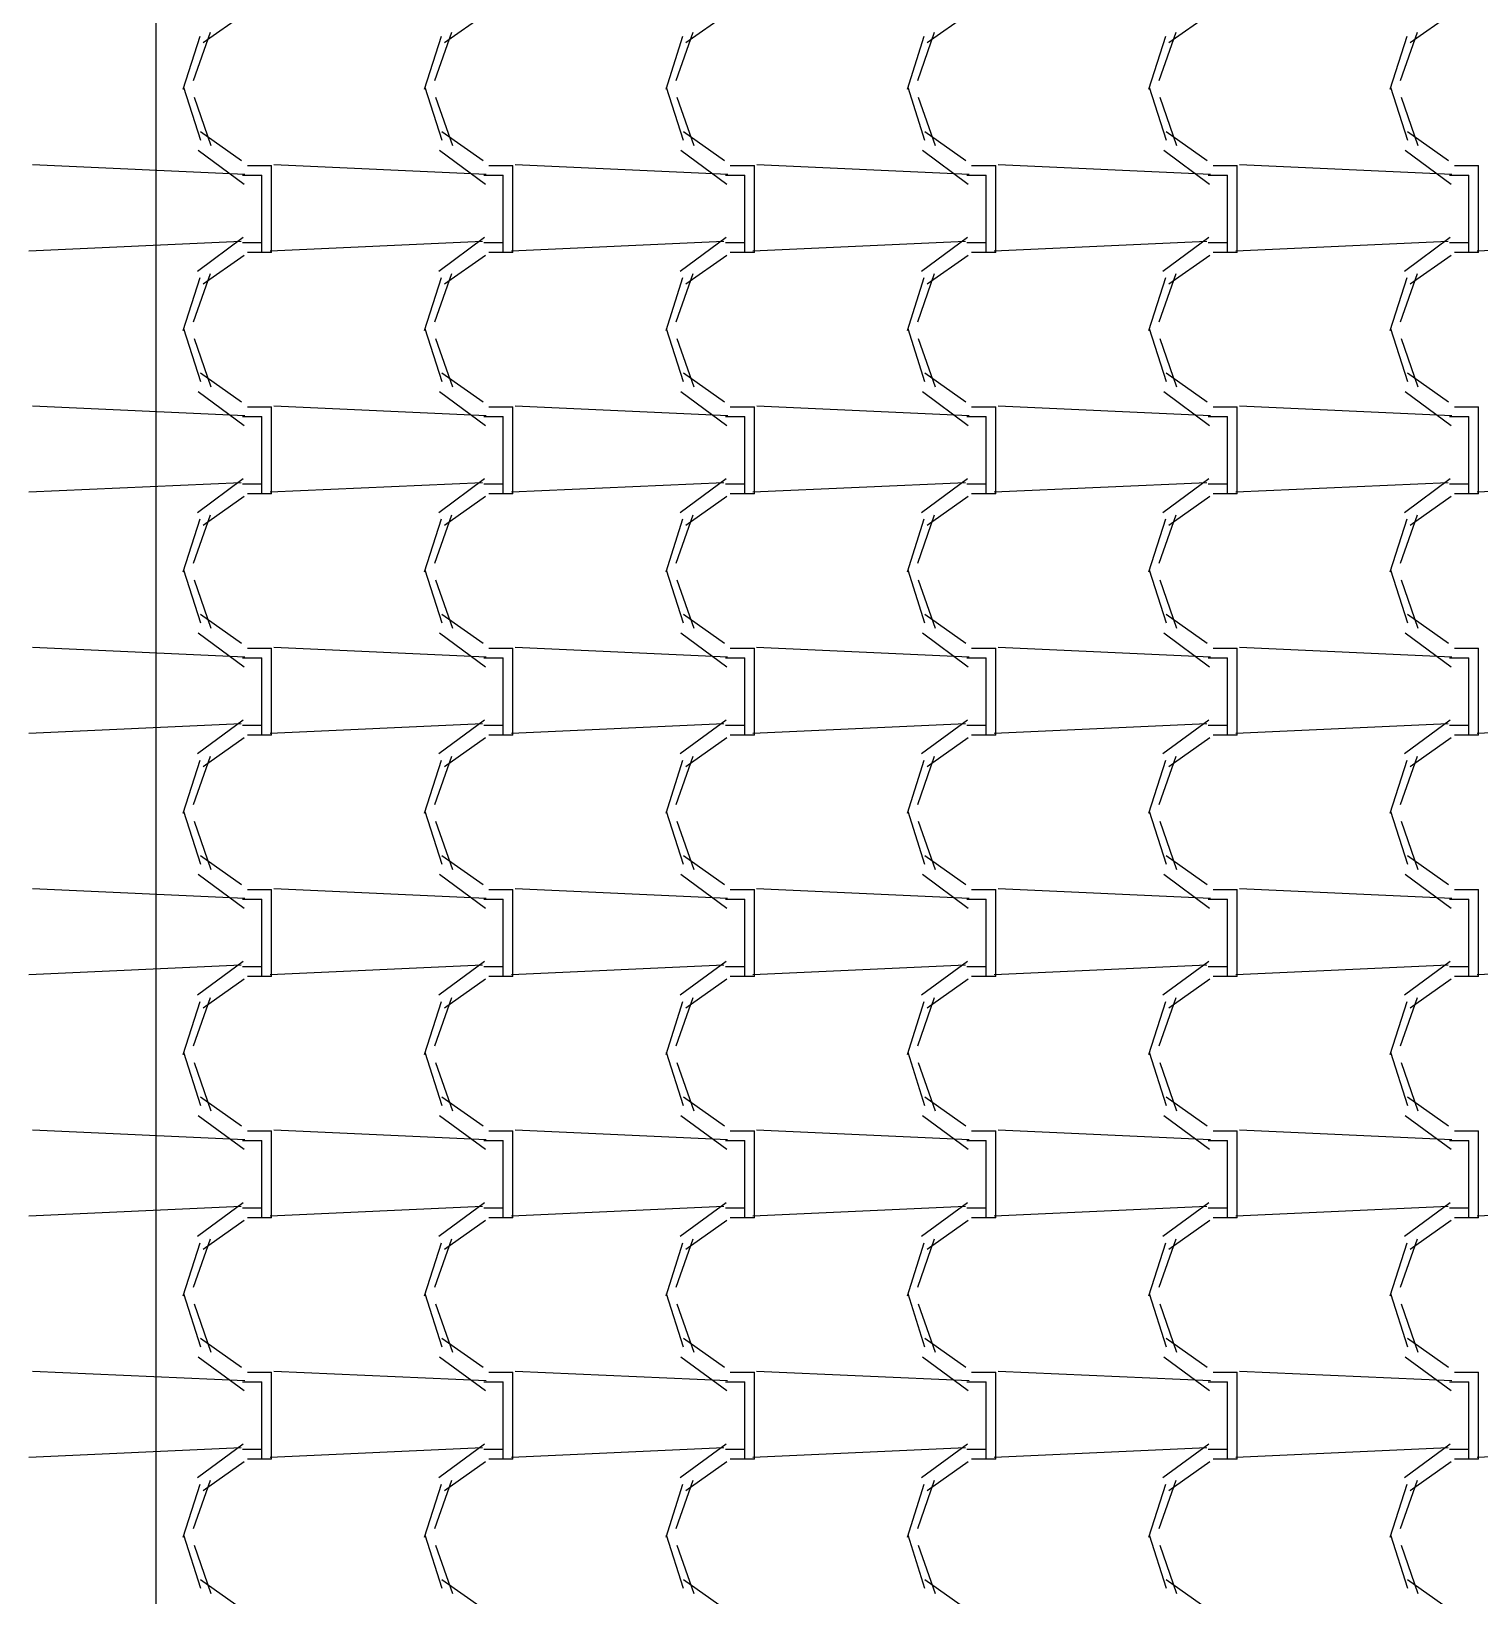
# Model space of a CAD drawing. Header units: millimetres. Extents: x -336 to -33, y -135 to 770.
# Drawn here: x -306.376 to -304.576, y 721.539 to 723.484 of the extents above; entities that cross this region are included whole.
import ezdxf

# ---------------------------------------------------------------- set-up
doc = ezdxf.new("R2010")
doc.units = ezdxf.units.MM
doc.header["$LTSCALE"] = 50
doc.header["$MEASUREMENT"] = 0
doc.layers.add('-HIDRO', color=8, linetype='CONTINUOUS')
doc.layers.add('AF', color=5, linetype='CONTINUOUS')

msp = doc.modelspace()

# ---------------------------------------------------------------- linework, layer by layer
at = {"layer": '-HIDRO', "linetype": 'Continuous'}
for p, q in [((-306.1115, 723.5054), (-306.1625, 723.4694)), ((-305.8115, 723.5054), (-305.8625, 723.4694)), ((-305.5115, 723.5054), (-305.5625, 723.4694)), ((-305.2115, 723.5054), (-305.2625, 723.4694)), ((-304.9115, 723.5054), (-304.9625, 723.4694)), ((-304.6115, 723.5054), (-304.6625, 723.4694)), ((-306.1666, 723.4774), (-306.1876, 723.4114)), ((-306.1538, 723.4824), (-306.1748, 723.4224)), ((-305.8666, 723.4774), (-305.8876, 723.4114)), ((-305.8538, 723.4824), (-305.8748, 723.4224)), ((-305.5666, 723.4774), (-305.5876, 723.4114)), ((-305.5538, 723.4824), (-305.5748, 723.4224)), ((-305.2666, 723.4774), (-305.2876, 723.4114)), ((-305.2538, 723.4824), (-305.2748, 723.4224)), ((-304.9666, 723.4774), (-304.9876, 723.4114)), ((-304.9538, 723.4824), (-304.9748, 723.4224)), ((-304.6666, 723.4774), (-304.6876, 723.4114)), ((-304.6538, 723.4824), (-304.6748, 723.4224)), ((-306.1868, 723.4146), (-306.1658, 723.3486)), ((-305.8868, 723.4146), (-305.8658, 723.3486)), ((-305.5868, 723.4146), (-305.5658, 723.3486)), ((-305.2868, 723.4146), (-305.2658, 723.3486)), ((-304.9868, 723.4146), (-304.9658, 723.3486)), ((-304.6868, 723.4146), (-304.6658, 723.3486)), ((-306.1737, 723.402), (-306.1527, 723.342)), ((-305.8737, 723.402), (-305.8527, 723.342)), ((-305.5737, 723.402), (-305.5527, 723.342)), ((-305.2737, 723.402), (-305.2527, 723.342)), ((-304.9737, 723.402), (-304.9527, 723.342)), ((-304.6737, 723.402), (-304.6527, 723.342)), ((-306.1656, 723.3592), (-306.1146, 723.3232)), ((-305.8656, 723.3592), (-305.8146, 723.3232)), ((-305.5656, 723.3592), (-305.5146, 723.3232)), ((-305.2656, 723.3592), (-305.2146, 723.3232)), ((-304.9656, 723.3592), (-304.9146, 723.3232)), ((-304.6656, 723.3592), (-304.6146, 723.3232)), ((-306.1686, 723.336), (-306.1116, 723.294)), ((-305.8686, 723.336), (-305.8116, 723.294)), ((-305.5686, 723.336), (-305.5116, 723.294)), ((-305.2686, 723.336), (-305.2116, 723.294)), ((-304.9686, 723.336), (-304.9116, 723.294)), ((-304.6686, 723.336), (-304.6116, 723.294)), ((-306.1105, 723.306), (-306.3745, 723.318)), ((-306.1074, 723.3169), (-306.0774, 723.3169)), ((-306.0774, 723.2209), (-306.0774, 723.3169)), ((-305.8105, 723.306), (-306.0745, 723.318)), ((-305.8074, 723.3169), (-305.7774, 723.3169)), ((-305.7774, 723.2209), (-305.7774, 723.3169)), ((-305.5105, 723.306), (-305.7745, 723.318)), ((-305.5074, 723.3169), (-305.4774, 723.3169)), ((-305.4774, 723.2209), (-305.4774, 723.3169)), ((-305.2105, 723.306), (-305.4745, 723.318)), ((-305.2074, 723.3169), (-305.1774, 723.3169)), ((-305.1774, 723.2209), (-305.1774, 723.3169)), ((-304.9105, 723.306), (-305.1745, 723.318)), ((-304.9074, 723.3169), (-304.8774, 723.3169)), ((-304.8774, 723.2209), (-304.8774, 723.3169)), ((-304.6105, 723.306), (-304.8745, 723.318)), ((-304.6074, 723.3169), (-304.5774, 723.3169)), ((-304.5774, 723.2209), (-304.5774, 723.3169)), ((-306.1134, 723.3049), (-306.0894, 723.3049)), ((-306.0894, 723.2209), (-306.0894, 723.3049)), ((-305.8134, 723.3049), (-305.7894, 723.3049)), ((-305.7894, 723.2209), (-305.7894, 723.3049)), ((-305.5134, 723.3049), (-305.4894, 723.3049)), ((-305.4894, 723.2209), (-305.4894, 723.3049)), ((-305.2134, 723.3049), (-305.1894, 723.3049)), ((-305.1894, 723.2209), (-305.1894, 723.3049)), ((-304.9134, 723.3049), (-304.8894, 723.3049)), ((-304.8894, 723.2209), (-304.8894, 723.3049)), ((-304.6134, 723.3049), (-304.5894, 723.3049)), ((-304.5894, 723.2209), (-304.5894, 723.3049)), ((-306.1152, 723.2228), (-306.3792, 723.2108)), ((-306.1126, 723.2275), (-306.1696, 723.1855)), ((-306.0894, 723.2209), (-306.1134, 723.2209)), ((-306.0894, 723.2089), (-306.0894, 723.2209)), ((-305.8152, 723.2228), (-306.0792, 723.2108)), ((-306.0774, 723.2089), (-306.0774, 723.2209)), ((-305.8126, 723.2275), (-305.8696, 723.1855)), ((-305.7894, 723.2209), (-305.8134, 723.2209)), ((-305.7894, 723.2089), (-305.7894, 723.2209)), ((-305.5152, 723.2228), (-305.7792, 723.2108)), ((-305.7774, 723.2089), (-305.7774, 723.2209)), ((-305.5126, 723.2275), (-305.5696, 723.1855)), ((-305.4894, 723.2209), (-305.5134, 723.2209)), ((-305.4894, 723.2089), (-305.4894, 723.2209)), ((-305.2152, 723.2228), (-305.4792, 723.2108)), ((-305.4774, 723.2089), (-305.4774, 723.2209)), ((-305.2126, 723.2275), (-305.2696, 723.1855)), ((-305.1894, 723.2209), (-305.2134, 723.2209)), ((-305.1894, 723.2089), (-305.1894, 723.2209)), ((-304.9152, 723.2228), (-305.1792, 723.2108)), ((-305.1774, 723.2089), (-305.1774, 723.2209)), ((-304.9126, 723.2275), (-304.9696, 723.1855)), ((-304.8894, 723.2209), (-304.9134, 723.2209)), ((-304.8894, 723.2089), (-304.8894, 723.2209)), ((-304.6152, 723.2228), (-304.8792, 723.2108)), ((-304.8774, 723.2089), (-304.8774, 723.2209)), ((-304.6126, 723.2275), (-304.6696, 723.1855)), ((-304.5894, 723.2209), (-304.6134, 723.2209)), ((-304.5894, 723.2089), (-304.5894, 723.2209)), ((-304.3152, 723.2228), (-304.5792, 723.2108)), ((-304.5774, 723.2089), (-304.5774, 723.2209)), ((-306.1115, 723.2054), (-306.1625, 723.1694)), ((-306.0774, 723.2089), (-306.1074, 723.2089)), ((-305.8115, 723.2054), (-305.8625, 723.1694)), ((-305.7774, 723.2089), (-305.8074, 723.2089)), ((-305.5115, 723.2054), (-305.5625, 723.1694)), ((-305.4774, 723.2089), (-305.5074, 723.2089)), ((-305.2115, 723.2054), (-305.2625, 723.1694)), ((-305.1774, 723.2089), (-305.2074, 723.2089)), ((-304.9115, 723.2054), (-304.9625, 723.1694)), ((-304.8774, 723.2089), (-304.9074, 723.2089)), ((-304.6115, 723.2054), (-304.6625, 723.1694)), ((-304.5774, 723.2089), (-304.6074, 723.2089)), ((-306.1666, 723.1774), (-306.1876, 723.1114)), ((-306.1538, 723.1824), (-306.1748, 723.1224)), ((-305.8666, 723.1774), (-305.8876, 723.1114)), ((-305.8538, 723.1824), (-305.8748, 723.1224)), ((-305.5666, 723.1774), (-305.5876, 723.1114)), ((-305.5538, 723.1824), (-305.5748, 723.1224)), ((-305.2666, 723.1774), (-305.2876, 723.1114)), ((-305.2538, 723.1824), (-305.2748, 723.1224)), ((-304.9666, 723.1774), (-304.9876, 723.1114)), ((-304.9538, 723.1824), (-304.9748, 723.1224)), ((-304.6666, 723.1774), (-304.6876, 723.1114)), ((-304.6538, 723.1824), (-304.6748, 723.1224)), ((-306.1868, 723.1146), (-306.1658, 723.0486)), ((-305.8868, 723.1146), (-305.8658, 723.0486)), ((-305.5868, 723.1146), (-305.5658, 723.0486)), ((-305.2868, 723.1146), (-305.2658, 723.0486)), ((-304.9868, 723.1146), (-304.9658, 723.0486)), ((-304.6868, 723.1146), (-304.6658, 723.0486)), ((-306.1737, 723.102), (-306.1527, 723.042)), ((-305.8737, 723.102), (-305.8527, 723.042)), ((-305.5737, 723.102), (-305.5527, 723.042)), ((-305.2737, 723.102), (-305.2527, 723.042)), ((-304.9737, 723.102), (-304.9527, 723.042)), ((-304.6737, 723.102), (-304.6527, 723.042)), ((-306.1656, 723.0592), (-306.1146, 723.0232)), ((-305.8656, 723.0592), (-305.8146, 723.0232)), ((-305.5656, 723.0592), (-305.5146, 723.0232)), ((-305.2656, 723.0592), (-305.2146, 723.0232)), ((-304.9656, 723.0592), (-304.9146, 723.0232)), ((-304.6656, 723.0592), (-304.6146, 723.0232)), ((-306.1105, 723.006), (-306.3745, 723.018)), ((-306.1686, 723.036), (-306.1116, 722.994)), ((-305.8105, 723.006), (-306.0745, 723.018)), ((-305.8686, 723.036), (-305.8116, 722.994)), ((-305.5105, 723.006), (-305.7745, 723.018)), ((-305.5686, 723.036), (-305.5116, 722.994)), ((-305.2105, 723.006), (-305.4745, 723.018)), ((-305.2686, 723.036), (-305.2116, 722.994)), ((-304.9105, 723.006), (-305.1745, 723.018)), ((-304.9686, 723.036), (-304.9116, 722.994)), ((-304.6105, 723.006), (-304.8745, 723.018)), ((-304.6686, 723.036), (-304.6116, 722.994)), ((-306.1134, 723.0049), (-306.0894, 723.0049)), ((-306.1074, 723.0169), (-306.0774, 723.0169)), ((-306.0894, 722.9209), (-306.0894, 723.0049)), ((-306.0774, 722.9209), (-306.0774, 723.0169)), ((-305.8134, 723.0049), (-305.7894, 723.0049)), ((-305.8074, 723.0169), (-305.7774, 723.0169)), ((-305.7894, 722.9209), (-305.7894, 723.0049)), ((-305.7774, 722.9209), (-305.7774, 723.0169)), ((-305.5134, 723.0049), (-305.4894, 723.0049)), ((-305.5074, 723.0169), (-305.4774, 723.0169)), ((-305.4894, 722.9209), (-305.4894, 723.0049)), ((-305.4774, 722.9209), (-305.4774, 723.0169)), ((-305.2134, 723.0049), (-305.1894, 723.0049)), ((-305.2074, 723.0169), (-305.1774, 723.0169)), ((-305.1894, 722.9209), (-305.1894, 723.0049)), ((-305.1774, 722.9209), (-305.1774, 723.0169)), ((-304.9134, 723.0049), (-304.8894, 723.0049)), ((-304.9074, 723.0169), (-304.8774, 723.0169)), ((-304.8894, 722.9209), (-304.8894, 723.0049)), ((-304.8774, 722.9209), (-304.8774, 723.0169)), ((-304.6134, 723.0049), (-304.5894, 723.0049)), ((-304.6074, 723.0169), (-304.5774, 723.0169)), ((-304.5894, 722.9209), (-304.5894, 723.0049)), ((-304.5774, 722.9209), (-304.5774, 723.0169)), ((-306.1152, 722.9228), (-306.3792, 722.9108)), ((-306.1126, 722.9275), (-306.1696, 722.8855)), ((-306.0894, 722.9209), (-306.1134, 722.9209)), ((-306.0894, 722.9089), (-306.0894, 722.9209)), ((-305.8152, 722.9228), (-306.0792, 722.9108)), ((-306.0774, 722.9089), (-306.0774, 722.9209)), ((-305.8126, 722.9275), (-305.8696, 722.8855)), ((-305.7894, 722.9209), (-305.8134, 722.9209)), ((-305.7894, 722.9089), (-305.7894, 722.9209)), ((-305.5152, 722.9228), (-305.7792, 722.9108)), ((-305.7774, 722.9089), (-305.7774, 722.9209)), ((-305.5126, 722.9275), (-305.5696, 722.8855)), ((-305.4894, 722.9209), (-305.5134, 722.9209)), ((-305.4894, 722.9089), (-305.4894, 722.9209)), ((-305.2152, 722.9228), (-305.4792, 722.9108)), ((-305.4774, 722.9089), (-305.4774, 722.9209)), ((-305.2126, 722.9275), (-305.2696, 722.8855)), ((-305.1894, 722.9209), (-305.2134, 722.9209)), ((-305.1894, 722.9089), (-305.1894, 722.9209)), ((-304.9152, 722.9228), (-305.1792, 722.9108)), ((-305.1774, 722.9089), (-305.1774, 722.9209)), ((-304.9126, 722.9275), (-304.9696, 722.8855)), ((-304.8894, 722.9209), (-304.9134, 722.9209)), ((-304.8894, 722.9089), (-304.8894, 722.9209)), ((-304.6152, 722.9228), (-304.8792, 722.9108)), ((-304.8774, 722.9089), (-304.8774, 722.9209)), ((-304.6126, 722.9275), (-304.6696, 722.8855)), ((-304.5894, 722.9209), (-304.6134, 722.9209)), ((-304.5894, 722.9089), (-304.5894, 722.9209)), ((-304.3152, 722.9228), (-304.5792, 722.9108)), ((-304.5774, 722.9089), (-304.5774, 722.9209)), ((-306.1115, 722.9054), (-306.1625, 722.8694)), ((-306.0774, 722.9089), (-306.1074, 722.9089)), ((-305.8115, 722.9054), (-305.8625, 722.8694)), ((-305.7774, 722.9089), (-305.8074, 722.9089)), ((-305.5115, 722.9054), (-305.5625, 722.8694)), ((-305.4774, 722.9089), (-305.5074, 722.9089)), ((-305.2115, 722.9054), (-305.2625, 722.8694)), ((-305.1774, 722.9089), (-305.2074, 722.9089)), ((-304.9115, 722.9054), (-304.9625, 722.8694)), ((-304.8774, 722.9089), (-304.9074, 722.9089)), ((-304.6115, 722.9054), (-304.6625, 722.8694)), ((-304.5774, 722.9089), (-304.6074, 722.9089)), ((-306.1538, 722.8824), (-306.1748, 722.8224)), ((-305.8538, 722.8824), (-305.8748, 722.8224)), ((-305.5538, 722.8824), (-305.5748, 722.8224)), ((-305.2538, 722.8824), (-305.2748, 722.8224)), ((-304.9538, 722.8824), (-304.9748, 722.8224)), ((-304.6538, 722.8824), (-304.6748, 722.8224)), ((-306.1666, 722.8774), (-306.1876, 722.8114)), ((-305.8666, 722.8774), (-305.8876, 722.8114)), ((-305.5666, 722.8774), (-305.5876, 722.8114)), ((-305.2666, 722.8774), (-305.2876, 722.8114)), ((-304.9666, 722.8774), (-304.9876, 722.8114)), ((-304.6666, 722.8774), (-304.6876, 722.8114)), ((-306.1868, 722.8146), (-306.1658, 722.7486)), ((-305.8868, 722.8146), (-305.8658, 722.7486)), ((-305.5868, 722.8146), (-305.5658, 722.7486)), ((-305.2868, 722.8146), (-305.2658, 722.7486)), ((-304.9868, 722.8146), (-304.9658, 722.7486)), ((-304.6868, 722.8146), (-304.6658, 722.7486)), ((-306.1737, 722.802), (-306.1527, 722.742)), ((-305.8737, 722.802), (-305.8527, 722.742)), ((-305.5737, 722.802), (-305.5527, 722.742)), ((-305.2737, 722.802), (-305.2527, 722.742)), ((-304.9737, 722.802), (-304.9527, 722.742)), ((-304.6737, 722.802), (-304.6527, 722.742)), ((-306.1656, 722.7592), (-306.1146, 722.7232)), ((-305.8656, 722.7592), (-305.8146, 722.7232)), ((-305.5656, 722.7592), (-305.5146, 722.7232)), ((-305.2656, 722.7592), (-305.2146, 722.7232)), ((-304.9656, 722.7592), (-304.9146, 722.7232)), ((-304.6656, 722.7592), (-304.6146, 722.7232)), ((-306.1686, 722.736), (-306.1116, 722.694)), ((-305.8686, 722.736), (-305.8116, 722.694)), ((-305.5686, 722.736), (-305.5116, 722.694)), ((-305.2686, 722.736), (-305.2116, 722.694)), ((-304.9686, 722.736), (-304.9116, 722.694)), ((-304.6686, 722.736), (-304.6116, 722.694)), ((-306.1106, 722.706), (-306.3746, 722.718)), ((-306.1074, 722.7169), (-306.0774, 722.7169)), ((-306.0774, 722.6209), (-306.0774, 722.7169)), ((-305.8106, 722.706), (-306.0746, 722.718)), ((-305.8074, 722.7169), (-305.7774, 722.7169)), ((-305.7774, 722.6209), (-305.7774, 722.7169)), ((-305.5106, 722.706), (-305.7746, 722.718)), ((-305.5074, 722.7169), (-305.4774, 722.7169)), ((-305.4774, 722.6209), (-305.4774, 722.7169)), ((-305.2106, 722.706), (-305.4746, 722.718)), ((-305.2074, 722.7169), (-305.1774, 722.7169)), ((-305.1774, 722.6209), (-305.1774, 722.7169)), ((-304.9106, 722.706), (-305.1746, 722.718)), ((-304.9074, 722.7169), (-304.8774, 722.7169)), ((-304.8774, 722.6209), (-304.8774, 722.7169)), ((-304.6106, 722.706), (-304.8746, 722.718)), ((-304.6074, 722.7169), (-304.5774, 722.7169)), ((-304.5774, 722.6209), (-304.5774, 722.7169)), ((-306.1134, 722.7049), (-306.0894, 722.7049)), ((-306.0894, 722.6209), (-306.0894, 722.7049)), ((-305.8134, 722.7049), (-305.7894, 722.7049)), ((-305.7894, 722.6209), (-305.7894, 722.7049)), ((-305.5134, 722.7049), (-305.4894, 722.7049)), ((-305.4894, 722.6209), (-305.4894, 722.7049)), ((-305.2134, 722.7049), (-305.1894, 722.7049)), ((-305.1894, 722.6209), (-305.1894, 722.7049)), ((-304.9134, 722.7049), (-304.8894, 722.7049)), ((-304.8894, 722.6209), (-304.8894, 722.7049)), ((-304.6134, 722.7049), (-304.5894, 722.7049)), ((-304.5894, 722.6209), (-304.5894, 722.7049)), ((-306.1152, 722.6228), (-306.3792, 722.6108)), ((-306.1126, 722.6275), (-306.1696, 722.5855)), ((-306.0894, 722.6209), (-306.1134, 722.6209)), ((-306.0774, 722.6089), (-306.1074, 722.6089)), ((-306.0894, 722.6089), (-306.0894, 722.6209)), ((-305.8152, 722.6228), (-306.0792, 722.6108)), ((-306.0774, 722.6089), (-306.0774, 722.6209)), ((-305.8126, 722.6275), (-305.8696, 722.5855)), ((-305.7894, 722.6209), (-305.8134, 722.6209)), ((-305.7774, 722.6089), (-305.8074, 722.6089)), ((-305.7894, 722.6089), (-305.7894, 722.6209)), ((-305.5152, 722.6228), (-305.7792, 722.6108)), ((-305.7774, 722.6089), (-305.7774, 722.6209)), ((-305.5126, 722.6275), (-305.5696, 722.5855)), ((-305.4894, 722.6209), (-305.5134, 722.6209)), ((-305.4774, 722.6089), (-305.5074, 722.6089)), ((-305.4894, 722.6089), (-305.4894, 722.6209)), ((-305.2152, 722.6228), (-305.4792, 722.6108)), ((-305.4774, 722.6089), (-305.4774, 722.6209)), ((-305.2126, 722.6275), (-305.2696, 722.5855)), ((-305.1894, 722.6209), (-305.2134, 722.6209)), ((-305.1774, 722.6089), (-305.2074, 722.6089)), ((-305.1894, 722.6089), (-305.1894, 722.6209)), ((-304.9152, 722.6228), (-305.1792, 722.6108)), ((-305.1774, 722.6089), (-305.1774, 722.6209)), ((-304.9126, 722.6275), (-304.9696, 722.5855)), ((-304.8894, 722.6209), (-304.9134, 722.6209)), ((-304.8774, 722.6089), (-304.9074, 722.6089)), ((-304.8894, 722.6089), (-304.8894, 722.6209)), ((-304.6152, 722.6228), (-304.8792, 722.6108)), ((-304.8774, 722.6089), (-304.8774, 722.6209)), ((-304.6126, 722.6275), (-304.6696, 722.5855)), ((-304.5894, 722.6209), (-304.6134, 722.6209)), ((-304.5774, 722.6089), (-304.6074, 722.6089)), ((-304.5894, 722.6089), (-304.5894, 722.6209)), ((-304.3152, 722.6228), (-304.5792, 722.6108)), ((-304.5774, 722.6089), (-304.5774, 722.6209)), ((-306.1115, 722.6054), (-306.1625, 722.5694)), ((-305.8115, 722.6054), (-305.8625, 722.5694)), ((-305.5115, 722.6054), (-305.5625, 722.5694)), ((-305.2115, 722.6054), (-305.2625, 722.5694)), ((-304.9115, 722.6054), (-304.9625, 722.5694)), ((-304.6115, 722.6054), (-304.6625, 722.5694)), ((-306.1666, 722.5774), (-306.1876, 722.5114)), ((-306.1538, 722.5824), (-306.1748, 722.5224)), ((-305.8666, 722.5774), (-305.8876, 722.5114)), ((-305.8538, 722.5824), (-305.8748, 722.5224)), ((-305.5666, 722.5774), (-305.5876, 722.5114)), ((-305.5538, 722.5824), (-305.5748, 722.5224)), ((-305.2666, 722.5774), (-305.2876, 722.5114)), ((-305.2538, 722.5824), (-305.2748, 722.5224)), ((-304.9666, 722.5774), (-304.9876, 722.5114)), ((-304.9538, 722.5824), (-304.9748, 722.5224)), ((-304.6666, 722.5774), (-304.6876, 722.5114)), ((-304.6538, 722.5824), (-304.6748, 722.5224)), ((-306.1868, 722.5146), (-306.1658, 722.4486)), ((-305.8868, 722.5146), (-305.8658, 722.4486)), ((-305.5868, 722.5146), (-305.5658, 722.4486)), ((-305.2868, 722.5146), (-305.2658, 722.4486)), ((-304.9868, 722.5146), (-304.9658, 722.4486)), ((-304.6868, 722.5146), (-304.6658, 722.4486)), ((-306.1737, 722.502), (-306.1527, 722.442)), ((-305.8737, 722.502), (-305.8527, 722.442)), ((-305.5737, 722.502), (-305.5527, 722.442)), ((-305.2737, 722.502), (-305.2527, 722.442)), ((-304.9737, 722.502), (-304.9527, 722.442)), ((-304.6737, 722.502), (-304.6527, 722.442)), ((-306.1656, 722.4592), (-306.1146, 722.4232)), ((-305.8656, 722.4592), (-305.8146, 722.4232)), ((-305.5656, 722.4592), (-305.5146, 722.4232)), ((-305.2656, 722.4592), (-305.2146, 722.4232)), ((-304.9656, 722.4592), (-304.9146, 722.4232)), ((-304.6656, 722.4592), (-304.6146, 722.4232)), ((-306.1686, 722.436), (-306.1116, 722.394)), ((-305.8686, 722.436), (-305.8116, 722.394)), ((-305.5686, 722.436), (-305.5116, 722.394)), ((-305.2686, 722.436), (-305.2116, 722.394)), ((-304.9686, 722.436), (-304.9116, 722.394)), ((-304.6686, 722.436), (-304.6116, 722.394)), ((-306.1106, 722.406), (-306.3746, 722.418)), ((-306.1074, 722.4169), (-306.0774, 722.4169)), ((-306.0774, 722.3209), (-306.0774, 722.4169)), ((-305.8106, 722.406), (-306.0746, 722.418)), ((-305.8074, 722.4169), (-305.7774, 722.4169)), ((-305.7774, 722.3209), (-305.7774, 722.4169)), ((-305.5106, 722.406), (-305.7746, 722.418)), ((-305.5074, 722.4169), (-305.4774, 722.4169)), ((-305.4774, 722.3209), (-305.4774, 722.4169)), ((-305.2106, 722.406), (-305.4746, 722.418)), ((-305.2074, 722.4169), (-305.1774, 722.4169)), ((-305.1774, 722.3209), (-305.1774, 722.4169)), ((-304.9106, 722.406), (-305.1746, 722.418)), ((-304.9074, 722.4169), (-304.8774, 722.4169)), ((-304.8774, 722.3209), (-304.8774, 722.4169)), ((-304.6106, 722.406), (-304.8746, 722.418)), ((-304.6074, 722.4169), (-304.5774, 722.4169)), ((-304.5774, 722.3209), (-304.5774, 722.4169)), ((-306.1134, 722.4049), (-306.0894, 722.4049)), ((-306.0894, 722.3209), (-306.0894, 722.4049)), ((-305.8134, 722.4049), (-305.7894, 722.4049)), ((-305.7894, 722.3209), (-305.7894, 722.4049)), ((-305.5134, 722.4049), (-305.4894, 722.4049)), ((-305.4894, 722.3209), (-305.4894, 722.4049)), ((-305.2134, 722.4049), (-305.1894, 722.4049)), ((-305.1894, 722.3209), (-305.1894, 722.4049)), ((-304.9134, 722.4049), (-304.8894, 722.4049)), ((-304.8894, 722.3209), (-304.8894, 722.4049)), ((-304.6134, 722.4049), (-304.5894, 722.4049)), ((-304.5894, 722.3209), (-304.5894, 722.4049)), ((-306.1152, 722.3228), (-306.3792, 722.3108)), ((-306.1126, 722.3275), (-306.1696, 722.2855)), ((-306.0894, 722.3209), (-306.1134, 722.3209)), ((-306.0894, 722.3089), (-306.0894, 722.3209)), ((-305.8152, 722.3228), (-306.0792, 722.3108)), ((-306.0774, 722.3089), (-306.0774, 722.3209)), ((-305.8126, 722.3275), (-305.8696, 722.2855)), ((-305.7894, 722.3209), (-305.8134, 722.3209)), ((-305.7894, 722.3089), (-305.7894, 722.3209)), ((-305.5152, 722.3228), (-305.7792, 722.3108)), ((-305.7774, 722.3089), (-305.7774, 722.3209)), ((-305.5126, 722.3275), (-305.5696, 722.2855)), ((-305.4894, 722.3209), (-305.5134, 722.3209)), ((-305.4894, 722.3089), (-305.4894, 722.3209)), ((-305.2152, 722.3228), (-305.4792, 722.3108)), ((-305.4774, 722.3089), (-305.4774, 722.3209)), ((-305.2126, 722.3275), (-305.2696, 722.2855)), ((-305.1894, 722.3209), (-305.2134, 722.3209)), ((-305.1894, 722.3089), (-305.1894, 722.3209)), ((-304.9152, 722.3228), (-305.1792, 722.3108)), ((-305.1774, 722.3089), (-305.1774, 722.3209)), ((-304.9126, 722.3275), (-304.9696, 722.2855)), ((-304.8894, 722.3209), (-304.9134, 722.3209)), ((-304.8894, 722.3089), (-304.8894, 722.3209)), ((-304.6152, 722.3228), (-304.8792, 722.3108)), ((-304.8774, 722.3089), (-304.8774, 722.3209)), ((-304.6126, 722.3275), (-304.6696, 722.2855)), ((-304.5894, 722.3209), (-304.6134, 722.3209)), ((-304.5894, 722.3089), (-304.5894, 722.3209)), ((-304.3152, 722.3228), (-304.5792, 722.3108)), ((-304.5774, 722.3089), (-304.5774, 722.3209)), ((-306.1115, 722.3054), (-306.1625, 722.2694)), ((-306.0774, 722.3089), (-306.1074, 722.3089)), ((-305.8115, 722.3054), (-305.8625, 722.2694)), ((-305.7774, 722.3089), (-305.8074, 722.3089)), ((-305.5115, 722.3054), (-305.5625, 722.2694)), ((-305.4774, 722.3089), (-305.5074, 722.3089)), ((-305.2115, 722.3054), (-305.2625, 722.2694)), ((-305.1774, 722.3089), (-305.2074, 722.3089)), ((-304.9115, 722.3054), (-304.9625, 722.2694)), ((-304.8774, 722.3089), (-304.9074, 722.3089)), ((-304.6115, 722.3054), (-304.6625, 722.2694)), ((-304.5774, 722.3089), (-304.6074, 722.3089)), ((-306.1538, 722.2824), (-306.1748, 722.2224)), ((-305.8538, 722.2824), (-305.8748, 722.2224)), ((-305.5538, 722.2824), (-305.5748, 722.2224)), ((-305.2538, 722.2824), (-305.2748, 722.2224)), ((-304.9538, 722.2824), (-304.9748, 722.2224)), ((-304.6538, 722.2824), (-304.6748, 722.2224)), ((-306.1666, 722.2774), (-306.1876, 722.2114)), ((-305.8666, 722.2774), (-305.8876, 722.2114)), ((-305.5666, 722.2774), (-305.5876, 722.2114)), ((-305.2666, 722.2774), (-305.2876, 722.2114)), ((-304.9666, 722.2774), (-304.9876, 722.2114)), ((-304.6666, 722.2774), (-304.6876, 722.2114)), ((-306.1868, 722.2146), (-306.1658, 722.1486)), ((-306.1737, 722.202), (-306.1527, 722.142)), ((-305.8868, 722.2146), (-305.8658, 722.1486)), ((-305.8737, 722.202), (-305.8527, 722.142)), ((-305.5868, 722.2146), (-305.5658, 722.1486)), ((-305.5737, 722.202), (-305.5527, 722.142)), ((-305.2868, 722.2146), (-305.2658, 722.1486)), ((-305.2737, 722.202), (-305.2527, 722.142)), ((-304.9868, 722.2146), (-304.9658, 722.1486)), ((-304.9737, 722.202), (-304.9527, 722.142)), ((-304.6868, 722.2146), (-304.6658, 722.1486)), ((-304.6737, 722.202), (-304.6527, 722.142)), ((-306.1656, 722.1592), (-306.1146, 722.1232)), ((-305.8656, 722.1592), (-305.8146, 722.1232)), ((-305.5656, 722.1592), (-305.5146, 722.1232)), ((-305.2656, 722.1592), (-305.2146, 722.1232)), ((-304.9656, 722.1592), (-304.9146, 722.1232)), ((-304.6656, 722.1592), (-304.6146, 722.1232)), ((-306.1686, 722.1361), (-306.1116, 722.0941)), ((-305.8686, 722.1361), (-305.8116, 722.0941)), ((-305.5686, 722.136), (-305.5116, 722.094)), ((-305.2686, 722.136), (-305.2116, 722.094)), ((-304.9686, 722.136), (-304.9116, 722.094)), ((-304.6686, 722.136), (-304.6116, 722.094)), ((-306.1106, 722.106), (-306.3746, 722.118)), ((-306.1134, 722.1049), (-306.0894, 722.1049)), ((-306.1074, 722.1169), (-306.0774, 722.1169)), ((-306.0894, 722.0209), (-306.0894, 722.1049)), ((-306.0774, 722.0209), (-306.0774, 722.1169)), ((-305.8106, 722.106), (-306.0746, 722.118)), ((-305.8134, 722.1049), (-305.7894, 722.1049)), ((-305.8074, 722.1169), (-305.7774, 722.1169)), ((-305.7894, 722.0209), (-305.7894, 722.1049)), ((-305.7774, 722.0209), (-305.7774, 722.1169)), ((-305.5106, 722.106), (-305.7746, 722.118)), ((-305.5134, 722.1049), (-305.4894, 722.1049)), ((-305.5074, 722.1169), (-305.4774, 722.1169)), ((-305.4894, 722.0209), (-305.4894, 722.1049)), ((-305.4774, 722.0209), (-305.4774, 722.1169)), ((-305.2106, 722.106), (-305.4746, 722.118)), ((-305.2134, 722.1049), (-305.1894, 722.1049)), ((-305.2074, 722.1169), (-305.1774, 722.1169)), ((-305.1894, 722.0209), (-305.1894, 722.1049)), ((-305.1774, 722.0209), (-305.1774, 722.1169)), ((-304.9106, 722.106), (-305.1746, 722.118)), ((-304.9134, 722.1049), (-304.8894, 722.1049)), ((-304.9074, 722.1169), (-304.8774, 722.1169)), ((-304.8894, 722.0209), (-304.8894, 722.1049)), ((-304.8774, 722.0209), (-304.8774, 722.1169)), ((-304.6106, 722.106), (-304.8746, 722.118)), ((-304.6134, 722.1049), (-304.5894, 722.1049)), ((-304.6074, 722.1169), (-304.5774, 722.1169)), ((-304.5894, 722.0209), (-304.5894, 722.1049)), ((-304.5774, 722.0209), (-304.5774, 722.1169)), ((-306.1126, 722.0275), (-306.1696, 721.9855)), ((-305.8126, 722.0275), (-305.8696, 721.9855)), ((-305.5126, 722.0275), (-305.5696, 721.9855)), ((-305.2126, 722.0275), (-305.2696, 721.9855)), ((-304.9126, 722.0275), (-304.9696, 721.9855)), ((-304.6126, 722.0275), (-304.6696, 721.9855)), ((-306.1152, 722.0228), (-306.3792, 722.0108)), ((-306.0894, 722.0209), (-306.1134, 722.0209)), ((-306.0774, 722.0089), (-306.1074, 722.0089)), ((-306.0894, 722.0089), (-306.0894, 722.0209)), ((-305.8152, 722.0228), (-306.0792, 722.0108)), ((-306.0774, 722.0089), (-306.0774, 722.0209)), ((-305.7894, 722.0209), (-305.8134, 722.0209)), ((-305.7774, 722.0089), (-305.8074, 722.0089)), ((-305.7894, 722.0089), (-305.7894, 722.0209)), ((-305.5152, 722.0228), (-305.7792, 722.0108)), ((-305.7774, 722.0089), (-305.7774, 722.0209)), ((-305.4894, 722.0209), (-305.5134, 722.0209)), ((-305.4774, 722.0089), (-305.5074, 722.0089)), ((-305.4894, 722.0089), (-305.4894, 722.0209)), ((-305.2152, 722.0228), (-305.4792, 722.0108)), ((-305.4774, 722.0089), (-305.4774, 722.0209)), ((-305.1894, 722.0209), (-305.2134, 722.0209)), ((-305.1774, 722.0089), (-305.2074, 722.0089)), ((-305.1894, 722.0089), (-305.1894, 722.0209)), ((-304.9152, 722.0228), (-305.1792, 722.0108)), ((-305.1774, 722.0089), (-305.1774, 722.0209)), ((-304.8894, 722.0209), (-304.9134, 722.0209)), ((-304.8774, 722.0089), (-304.9074, 722.0089)), ((-304.8894, 722.0089), (-304.8894, 722.0209)), ((-304.6152, 722.0228), (-304.8792, 722.0108)), ((-304.8774, 722.0089), (-304.8774, 722.0209)), ((-304.5894, 722.0209), (-304.6134, 722.0209)), ((-304.5774, 722.0089), (-304.6074, 722.0089)), ((-304.5894, 722.0089), (-304.5894, 722.0209)), ((-304.3152, 722.0228), (-304.5792, 722.0108)), ((-304.5774, 722.0089), (-304.5774, 722.0209)), ((-306.1115, 722.0054), (-306.1625, 721.9694)), ((-305.8115, 722.0054), (-305.8625, 721.9694)), ((-305.5115, 722.0054), (-305.5625, 721.9694)), ((-305.2115, 722.0054), (-305.2625, 721.9694)), ((-304.9115, 722.0054), (-304.9625, 721.9694)), ((-304.6115, 722.0054), (-304.6625, 721.9694)), ((-306.1666, 721.9774), (-306.1876, 721.9114)), ((-306.1538, 721.9824), (-306.1748, 721.9224)), ((-305.8666, 721.9774), (-305.8876, 721.9114)), ((-305.8538, 721.9824), (-305.8748, 721.9224)), ((-305.5666, 721.9774), (-305.5876, 721.9114)), ((-305.5538, 721.9824), (-305.5748, 721.9224)), ((-305.2666, 721.9774), (-305.2876, 721.9114)), ((-305.2538, 721.9824), (-305.2748, 721.9224)), ((-304.9666, 721.9774), (-304.9876, 721.9114)), ((-304.9538, 721.9824), (-304.9748, 721.9224)), ((-304.6666, 721.9774), (-304.6876, 721.9114)), ((-304.6538, 721.9824), (-304.6748, 721.9224)), ((-306.1868, 721.9146), (-306.1658, 721.8486)), ((-305.8868, 721.9146), (-305.8658, 721.8486)), ((-305.5868, 721.9146), (-305.5658, 721.8486)), ((-305.2868, 721.9146), (-305.2658, 721.8486)), ((-304.9868, 721.9146), (-304.9658, 721.8486)), ((-304.6868, 721.9146), (-304.6658, 721.8486)), ((-306.1737, 721.902), (-306.1527, 721.842)), ((-305.8737, 721.902), (-305.8527, 721.842)), ((-305.5737, 721.902), (-305.5527, 721.842)), ((-305.2737, 721.902), (-305.2527, 721.842)), ((-304.9737, 721.902), (-304.9527, 721.842)), ((-304.6737, 721.902), (-304.6527, 721.842)), ((-306.1656, 721.8592), (-306.1146, 721.8232)), ((-305.8656, 721.8592), (-305.8146, 721.8232)), ((-305.5656, 721.8592), (-305.5146, 721.8232)), ((-305.2656, 721.8592), (-305.2146, 721.8232)), ((-304.9656, 721.8592), (-304.9146, 721.8232)), ((-304.6656, 721.8592), (-304.6146, 721.8232)), ((-306.1686, 721.8361), (-306.1116, 721.7941)), ((-305.8686, 721.8361), (-305.8116, 721.7941)), ((-305.5686, 721.8361), (-305.5116, 721.7941)), ((-305.2686, 721.836), (-305.2116, 721.794)), ((-304.9686, 721.836), (-304.9116, 721.794)), ((-304.6686, 721.836), (-304.6116, 721.794)), ((-306.1106, 721.806), (-306.3746, 721.818)), ((-306.1074, 721.8169), (-306.0774, 721.8169)), ((-306.0774, 721.7209), (-306.0774, 721.8169)), ((-305.8106, 721.806), (-306.0746, 721.818)), ((-305.8074, 721.8169), (-305.7774, 721.8169)), ((-305.7774, 721.7209), (-305.7774, 721.8169)), ((-305.5106, 721.806), (-305.7746, 721.818)), ((-305.5074, 721.8169), (-305.4774, 721.8169)), ((-305.4774, 721.7209), (-305.4774, 721.8169)), ((-305.2106, 721.806), (-305.4746, 721.818)), ((-305.2074, 721.8169), (-305.1774, 721.8169)), ((-305.1774, 721.7209), (-305.1774, 721.8169)), ((-304.9106, 721.806), (-305.1746, 721.818)), ((-304.9074, 721.8169), (-304.8774, 721.8169)), ((-304.8774, 721.7209), (-304.8774, 721.8169)), ((-304.6106, 721.806), (-304.8746, 721.818)), ((-304.6074, 721.8169), (-304.5774, 721.8169)), ((-304.5774, 721.7209), (-304.5774, 721.8169)), ((-306.1134, 721.8049), (-306.0894, 721.8049)), ((-306.0894, 721.7209), (-306.0894, 721.8049)), ((-305.8134, 721.8049), (-305.7894, 721.8049)), ((-305.7894, 721.7209), (-305.7894, 721.8049)), ((-305.5134, 721.8049), (-305.4894, 721.8049)), ((-305.4894, 721.7209), (-305.4894, 721.8049)), ((-305.2134, 721.8049), (-305.1894, 721.8049)), ((-305.1894, 721.7209), (-305.1894, 721.8049)), ((-304.9134, 721.8049), (-304.8894, 721.8049)), ((-304.8894, 721.7209), (-304.8894, 721.8049)), ((-304.6134, 721.8049), (-304.5894, 721.8049)), ((-304.5894, 721.7209), (-304.5894, 721.8049)), ((-306.1152, 721.7228), (-306.3792, 721.7108)), ((-306.1126, 721.7275), (-306.1696, 721.6855)), ((-306.0894, 721.7209), (-306.1134, 721.7209)), ((-306.0894, 721.7089), (-306.0894, 721.7209)), ((-305.8152, 721.7228), (-306.0792, 721.7108)), ((-306.0774, 721.7089), (-306.0774, 721.7209)), ((-305.8126, 721.7275), (-305.8696, 721.6855)), ((-305.7894, 721.7209), (-305.8134, 721.7209)), ((-305.7894, 721.7089), (-305.7894, 721.7209)), ((-305.5152, 721.7228), (-305.7792, 721.7108)), ((-305.7774, 721.7089), (-305.7774, 721.7209)), ((-305.5126, 721.7275), (-305.5696, 721.6855)), ((-305.4894, 721.7209), (-305.5134, 721.7209)), ((-305.4894, 721.7089), (-305.4894, 721.7209)), ((-305.2152, 721.7228), (-305.4792, 721.7108)), ((-305.4774, 721.7089), (-305.4774, 721.7209)), ((-305.2126, 721.7275), (-305.2696, 721.6855)), ((-305.1894, 721.7209), (-305.2134, 721.7209)), ((-305.1894, 721.7089), (-305.1894, 721.7209)), ((-304.9152, 721.7228), (-305.1792, 721.7108)), ((-305.1774, 721.7089), (-305.1774, 721.7209)), ((-304.9126, 721.7275), (-304.9696, 721.6855)), ((-304.8894, 721.7209), (-304.9134, 721.7209)), ((-304.8894, 721.7089), (-304.8894, 721.7209)), ((-304.6152, 721.7228), (-304.8792, 721.7108)), ((-304.8774, 721.7089), (-304.8774, 721.7209)), ((-304.6126, 721.7275), (-304.6696, 721.6855)), ((-304.5894, 721.7209), (-304.6134, 721.7209)), ((-304.5894, 721.7089), (-304.5894, 721.7209)), ((-304.3152, 721.7228), (-304.5792, 721.7108)), ((-304.5774, 721.7089), (-304.5774, 721.7209)), ((-306.1115, 721.7054), (-306.1625, 721.6694)), ((-306.0774, 721.7089), (-306.1074, 721.7089)), ((-305.8115, 721.7054), (-305.8625, 721.6694)), ((-305.7774, 721.7089), (-305.8074, 721.7089)), ((-305.5115, 721.7054), (-305.5625, 721.6694)), ((-305.4774, 721.7089), (-305.5074, 721.7089)), ((-305.2115, 721.7054), (-305.2625, 721.6694)), ((-305.1774, 721.7089), (-305.2074, 721.7089)), ((-304.9115, 721.7054), (-304.9625, 721.6694)), ((-304.8774, 721.7089), (-304.9074, 721.7089)), ((-304.6115, 721.7054), (-304.6625, 721.6694)), ((-304.5774, 721.7089), (-304.6074, 721.7089)), ((-306.1666, 721.6774), (-306.1876, 721.6114)), ((-306.1538, 721.6824), (-306.1748, 721.6224)), ((-305.8666, 721.6774), (-305.8876, 721.6114)), ((-305.8538, 721.6824), (-305.8748, 721.6224)), ((-305.5666, 721.6774), (-305.5876, 721.6114)), ((-305.5538, 721.6824), (-305.5748, 721.6224)), ((-305.2666, 721.6774), (-305.2876, 721.6114)), ((-305.2538, 721.6824), (-305.2748, 721.6224)), ((-304.9666, 721.6774), (-304.9876, 721.6114)), ((-304.9538, 721.6824), (-304.9748, 721.6224)), ((-304.6666, 721.6774), (-304.6876, 721.6114)), ((-304.6538, 721.6824), (-304.6748, 721.6224)), ((-306.1868, 721.6146), (-306.1658, 721.5486)), ((-306.1737, 721.602), (-306.1527, 721.542)), ((-305.8868, 721.6146), (-305.8658, 721.5486)), ((-305.8737, 721.602), (-305.8527, 721.542)), ((-305.5868, 721.6146), (-305.5658, 721.5486)), ((-305.5737, 721.602), (-305.5527, 721.542)), ((-305.2868, 721.6146), (-305.2658, 721.5486)), ((-305.2737, 721.602), (-305.2527, 721.542)), ((-304.9868, 721.6146), (-304.9658, 721.5486)), ((-304.9737, 721.602), (-304.9527, 721.542)), ((-304.6868, 721.6146), (-304.6658, 721.5486)), ((-304.6737, 721.602), (-304.6527, 721.542)), ((-306.1656, 721.5592), (-306.1146, 721.5232)), ((-305.8656, 721.5592), (-305.8146, 721.5232)), ((-305.5656, 721.5592), (-305.5146, 721.5232)), ((-305.2656, 721.5592), (-305.2146, 721.5232)), ((-304.9656, 721.5592), (-304.9146, 721.5232)), ((-304.6656, 721.5592), (-304.6146, 721.5232))]:
    msp.add_line(p, q, dxfattribs=at)
at = {"layer": 'AF'}
msp.add_line((-306.221, 712.2912), (-306.221, 729.5449), dxfattribs=at)

doc.saveas('drawing.dxf')
